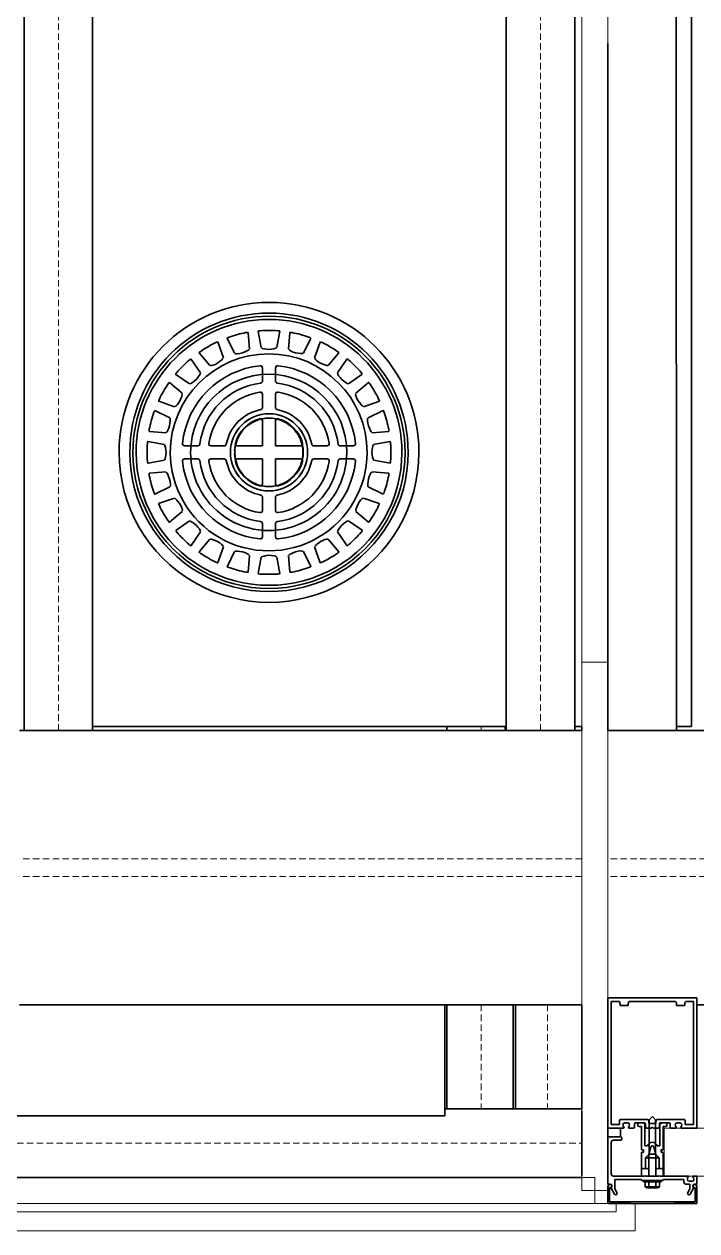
# Model space of a CAD drawing. Header units: millimetres. Extents: x -915437 to -840849, y -5243 to 29956.
# Drawn here: x -852744 to -852253, y 12687 to 13567 of the extents above; entities that cross this region are included whole.
import ezdxf

# ---------------------------------------------------------------- set-up
doc = ezdxf.new("R2010")
doc.units = ezdxf.units.MM
doc.linetypes.add('DPA_Hidden 100', pattern=[7.2, 4.7, -2.5])
for name, color, linetype, lineweight in [('A-DETL-GENF', 2, 'Continuous', 35), ('A-GENM', 1, 'Continuous', 9), ('A-GLAZ-CURT', 2, 'Continuous', 9), ('A-GLAZ-CWMG', 2, 'Continuous', 35), ('A-ROOF', 2, 'Continuous', 35), ('I-WALL-E', 2, 'Continuous', 35), ('P-SANR-FIXT', 2, 'Continuous', 35), ('S-BEAM', 2, 'Continuous', 35)]:
    doc.layers.add(name, color=color, linetype=linetype, lineweight=lineweight)

# ---------------------------------------------------------------- blocks, each defined once
blk = doc.blocks.new('System Panel - DPA-AR_SP_Glass Panel 19mm-17713060-4211-01 ENLARGED ENTRANCE 1 GROUND LEVEL - REFLECTED CEILING PLAN')
at = {"layer": 'A-GLAZ-CURT'}
for p, q in [((-400.125, -9.5), (-400.125, 9.5)), ((-400.125, 9.5), (400.125, 9.5)), ((400.125, 9.5), (400.125, -9.5)), ((400.125, -9.5), (-400.125, -9.5))]:
    blk.add_line(p, q, dxfattribs=at)
blk = doc.blocks.new('DPA_SQ_50x50x3_2 - SQ 50X50X3_2-17713022-4211-01 ENLARGED ENTRANCE 1 GROUND LEVEL - REFLECTED CEILING PLAN')
at = {"layer": 'S-BEAM'}
for p, q in [((-1408.25, 23.5), (-1408.25, -23.5)), ((-1408.25, -23.5), (-1408.25, 23.5)), ((-1408.25, -21.8), (-1408.25, 21.8)), ((-1408.25, 21.8), (-1408.25, -21.8)), ((-1408.25, -25), (-1405.25, -25))]:
    blk.add_line(p, q, dxfattribs=at)
blk = doc.blocks.new('System Panel - DPA-AR_SP_Glass Panel 19mm-18236016-4211-01 ENLARGED ENTRANCE 1 GROUND LEVEL - REFLECTED CEILING PLAN')
at = {"layer": 'A-GLAZ-CURT'}
for p, q in [((-1395.25, 9.5), (1395.25, 9.5)), ((1395.25, 9.5), (1395.25, -9.5)), ((1395.25, -9.5), (-1395.25, -9.5))]:
    blk.add_line(p, q, dxfattribs=at)
blk = doc.blocks.new('DPA_SQ_50x50x3_2 - SQ 50X50X3_2-V68-4211-01 ENLARGED ENTRANCE 1 GROUND LEVEL - REFLECTED CEILING PLAN')
at = {"layer": 'S-BEAM'}
for p, q in [((1091.99, 25), (-1408.25, 25)), ((-1408.25, 23.5), (-1408.25, 25)), ((-1408.25, 23.5), (-1408.25, -23.5)), ((-1408.25, -23.5), (-1408.25, 23.5)), ((-1408.25, -21.8), (-1408.25, 21.8)), ((-1408.25, 21.8), (-1408.25, -21.8)), ((-1408.25, -25), (-1408.25, -23.5)), ((-1408.25, -25), (1091.99, -25))]:
    blk.add_line(p, q, dxfattribs=at)
at = {"layer": 'S-BEAM', "linetype": 'DPA_Hidden 100', "lineweight": 9}
blk.add_line((-1408.25, 0), (1091.99, 0), dxfattribs=at)
blk = doc.blocks.new('L03_Flashing_6 - L03_Flashing_3-17719198-4211-01 ENLARGED ENTRANCE 1 GROUND LEVEL - REFLECTED CEILING PLAN')
at = {"layer": 'A-ROOF'}
for p, q in [((-1825176.97, 19999.18), (-1825176.97, 17504.94)), ((-1825176.97, 17504.94), (-1825176.97, 19999.18)), ((-1824824.97, 19999.18), (-1824824.97, 17504.94)), ((-1824824.97, 17504.94), (-1824824.97, 19999.18)), ((-1824774.97, 17504.94), (-1824774.97, 19999.18)), ((-1824774.97, 17504.94), (-1824774.97, 19999.18)), ((-1824689.71, 17504.94), (-1824689.71, 19999.18)), ((-1824689.71, 17504.94), (-1824689.71, 19999.18)), ((-1824830.97, 17504.94), (-1825127.17, 17504.94)), ((-1825127.17, 17504.94), (-1824824.76, 17504.94)), ((-1824824.76, 17504.94), (-1825127.17, 17504.94)), ((-1825127.17, 17504.94), (-1824824.97, 17504.94)), ((-1824824.76, 17504.94), (-1824830.97, 17504.94)), ((-1824775.17, 17504.94), (-1824769.82, 17504.94)), ((-1824769.82, 17504.94), (-1824775.17, 17504.94)), ((-1824769.82, 17504.94), (-1824775.17, 17504.94)), ((-1824774.97, 17504.94), (-1824769.82, 17504.94)), ((-1824700.71, 17504.94), (-1824689.71, 17504.94)), ((-1824689.71, 17504.94), (-1824700.71, 17504.94))]:
    blk.add_line(p, q, dxfattribs=at)
blk = doc.blocks.new('Curtain Panel - GlazedPanel_Single_Clear-17860734-4211-01 ENLARGED ENTRANCE 1 GROUND LEVEL - REFLECTED CEILING PLAN')
at = {"layer": 'A-GLAZ-CURT'}
for p, q in [((-559, 17.5), (559, 17.5)), ((-559, -17.5), (-559, 17.5)), ((559, -17.5), (-559, -17.5))]:
    blk.add_line(p, q, dxfattribs=at)
blk = doc.blocks.new('Rectangular Mullion - 65 x 150mm-17686078-4211-01 ENLARGED ENTRANCE 1 GROUND LEVEL - REFLECTED CEILING PLAN')
at = {"layer": 'A-DETL-GENF'}
for p, q in [((-32.5, 37.5), (-32.5, 25.27)), ((32.5, 37.5), (-32.5, 37.5)), ((-31.23, 25.78), (-31.23, 36.23)), ((-31.23, 36.23), (-15.88, 36.23)), ((-15.88, 36.23), (0, 35.98)), ((0, 35.98), (15.87, 36.23)), ((15.87, 36.23), (31.23, 36.23)), ((31.23, 36.23), (31.23, 25.78)), ((32.5, 25.27), (32.5, 37.5)), ((-27.64, 30.61), (-30.32, 25.97)), ((-27.42, 26.92), (-25.88, 29.59)), ((-27.42, 20.04), (-27.42, 26.92)), ((25.88, 29.59), (27.42, 26.92)), ((27.42, 26.92), (27.42, 23.49)), ((30.32, 25.97), (27.64, 30.61)), ((-32.5, 22.73), (-32.5, -11.15)), ((-30.72, 23.49), (-31.74, 23.49)), ((-30.47, 25.78), (-31.23, 25.78)), ((-30.98, 23.75), (-30.47, 23.75)), ((-8.25, 20.04), (-27.42, 20.04)), ((-8.25, 20.04), (-7.62, 20.68)), ((-0.38, 20.68), (-7.62, 20.68)), ((6.35, 21.69), (-6.35, 21.69)), ((-6.35, 21.69), (-6.35, 20.68)), ((-5.15, 25.24), (-5.15, 21.69)), ((-5.11, 25.34), (5.11, 25.34)), ((3.85, 26.13), (-3.88, 26.13)), ((-2.58, 25.24), (-2.58, 21.69)), ((-0.38, 20.68), (0, 20.29)), ((0, 20.29), (0.38, 20.68)), ((7.62, 20.68), (0.38, 20.68)), ((2.58, 25.24), (2.58, 21.69)), ((5.15, 25.24), (5.15, 21.69)), ((6.35, 20.68), (6.35, 21.69)), ((7.62, 20.68), (8.25, 20.04)), ((23, 20.04), (8.25, 20.04)), ((23, 21.97), (23, 20.04)), ((27.42, 23.49), (24.52, 23.49)), ((26.81, 21.31), (29.05, 21.31)), ((31.23, 25.78), (30.47, 25.78)), ((30.47, 23.75), (30.98, 23.75)), ((31.74, 23.49), (30.72, 23.49)), ((32.5, 18.01), (32.5, 22.73)), ((-29.96, -7.09), (-29.96, 15.98)), ((-28.44, 17.5), (-5.71, 17.5)), ((-7.95, 17.5), (-7.95, 12.1)), ((-6.93, 12.1), (-7.95, 12.1)), ((-7.95, 12.1), (-7.95, 0.46)), ((-6.93, 12.1), (-6.55, 12.48)), ((-6.55, 12.48), (-6.17, 12.1)), ((-6.17, 12.1), (-4.32, 12.1)), ((-5.33, 17.12), (-5.71, 17.5)), ((-4.95, 17.5), (-5.33, 17.12)), ((4.95, 17.5), (-4.95, 17.5)), ((-4.89, 4.27), (-4.89, 12.1)), ((-4.32, 12.1), (-3.94, 12.48)), ((-3.94, 12.48), (-3.56, 12.1)), ((-3.56, 12.1), (-2.54, 12.1)), ((-2.54, 12.1), (-2.54, 17.5)), ((-2.54, 12.1), (-2.54, 1.57)), ((2.54, 12.1), (2.54, 17.5)), ((2.54, 12.1), (3.56, 12.1)), ((2.54, 1.78), (2.54, 12.1)), ((3.56, 12.1), (3.94, 12.48)), ((3.94, 12.48), (4.32, 12.1)), ((4.32, 12.1), (6.17, 12.1)), ((4.89, 4.27), (4.89, 12.1)), ((5.33, 17.12), (4.95, 17.5)), ((5.72, 17.5), (5.33, 17.12)), ((5.72, 17.5), (25.95, 17.5)), ((6.17, 12.1), (6.55, 12.48)), ((6.55, 12.48), (6.93, 12.1)), ((7.95, 12.1), (6.93, 12.1)), ((7.95, 12.1), (7.95, 17.5)), ((7.95, 12.1), (7.95, 0.46)), ((29.91, 17.5), (31.99, 17.5)), ((-6.68, 0.2), (-7.7, 0.2)), ((-4.89, 4.27), (4.89, 4.27)), ((-2.41, 1.42), (-4.89, 4.27)), ((-2.54, 1.78), (-1.06, -3.76)), ((-2.41, -23.51), (-2.41, 1.42)), ((2.41, 1.42), (-2.41, 1.42)), ((1.06, -3.76), (2.54, 1.78)), ((4.89, 4.27), (2.41, 1.42)), ((2.41, 1.42), (2.41, -23.51)), ((7.7, 0.2), (6.68, 0.2)), ((-23.1, -8.61), (-28.44, -8.61)), ((-7.95, -18.67), (-7.95, -1.98)), ((-7.7, -1.73), (-6.68, -1.73)), ((-6.43, -1.47), (-6.43, -0.05)), ((-3.46, -4.57), (-5.41, -4.57)), ((-5.41, -4.57), (-5.41, -19.79)), ((5.41, -4.57), (3.46, -4.57)), ((5.41, -19.79), (5.41, -4.57)), ((6.43, -0.05), (6.43, -1.47)), ((6.68, -1.73), (7.7, -1.73)), ((7.95, -1.98), (7.95, -18.67)), ((-32.5, -11.15), (-23.1, -11.15)), ((-32.5, -17.5), (-21.03, -17.5)), ((-32.5, -112.5), (-32.5, -17.5)), ((-32.49, -11.16), (-32.49, -17.5)), ((-23.35, -17.5), (-23.35, -11.15)), ((-22.34, -10.39), (-22.34, -9.37)), ((-17.07, -17.5), (-13.84, -17.5)), ((-4.34, -17.5), (-0.76, -17.5)), ((-0.76, -17.5), (0, -18.26)), ((0, -18.26), (0.76, -17.5)), ((0.76, -17.5), (4.34, -17.5)), ((13.84, -17.5), (17.07, -17.5)), ((21.03, -17.5), (32.5, -17.5)), ((32.5, -17.5), (32.5, -112.5)), ((-23.98, -20.04), (-29.96, -20.04)), ((-29.96, -20.04), (-29.96, -109.96)), ((-23.98, -23.09), (-23.98, -20.04)), ((-4.09, -23.85), (-23.22, -23.85)), ((-20.17, -21.31), (-17.93, -21.31)), ((-13.08, -18.26), (-13.08, -20.55)), ((-12.32, -21.31), (-5.87, -21.31)), ((-10.49, -21.31), (-10.49, -19.43)), ((-9.73, -18.67), (-7.95, -18.67)), ((-5.11, -20.55), (-5.11, -18.26)), ((-2.57, -20.8), (-2.57, -22.33)), ((2.57, -20.8), (-2.57, -20.8)), ((0, -25.93), (-2.41, -23.51)), ((2.41, -23.51), (0, -25.93)), ((2.57, -22.33), (2.57, -20.8)), ((23.22, -23.85), (4.09, -23.85)), ((5.11, -18.26), (5.11, -20.55)), ((5.87, -21.31), (12.32, -21.31)), ((7.95, -18.67), (9.73, -18.67)), ((10.49, -19.43), (10.49, -21.31)), ((13.08, -20.55), (13.08, -18.26)), ((17.93, -21.31), (20.17, -21.31)), ((23.98, -20.04), (23.98, -23.09)), ((29.96, -20.04), (23.98, -20.04)), ((29.96, -109.96), (29.96, -20.04)), ((32.5, -112.5), (-32.5, -112.5)), ((-29.96, -109.96), (-25.15, -109.96)), ((-23.62, -108.44), (-23.62, -106.91)), ((-23.62, -106.91), (-17.65, -106.91)), ((-17.65, -106.91), (-17.65, -108.44)), ((-16.13, -109.96), (16.13, -109.96)), ((17.65, -106.91), (23.62, -106.91)), ((17.65, -108.44), (17.65, -106.91)), ((23.62, -106.91), (23.62, -108.44)), ((25.15, -109.96), (29.96, -109.96))]:
    blk.add_line(p, q, dxfattribs=at)
for centre, radius, start, end in [((-26.76, 30.1), 1.02, 330, 150), ((26.76, 30.1), 1.02, 30, 210), ((-30.98, 25.27), 1.52, 180, 270), ((-31.74, 22.73), 0.762, 90, 180), ((-30.72, 24.76), 1.27, 270, 71.33708), ((-30.47, 24.76), 1.02, 270, 90), ((-3.87, 24.75), 1.38, 20.92682, 159.05842), ((0, 21.94), 4.19, 54.28733, 125.71267), ((3.87, 24.75), 1.38, 20.92682, 159.05842), ((24.52, 21.97), 1.52, 90, 180), ((26.81, 20.04), 1.27, 90, 180), ((27.83, 19.77), 2.29, 180, 225.18969), ((25.95, 17.88), 0.381, 270, 45.18969), ((29.05, 20.04), 1.27, 360, 90), ((30.72, 24.76), 1.27, 108.66292, 270), ((30.47, 24.76), 1.02, 90, 270), ((29.91, 17.88), 0.381, 134.81031, 270), ((28.03, 19.77), 2.29, 314.81031, 360), ((30.98, 25.27), 1.52, 270, 0), ((31.74, 22.73), 0.762, 0, 90), ((31.99, 18.01), 0.508, 270, 0), ((-28.44, 15.98), 1.52, 90, 180), ((-7.7, 0.46), 0.254, 180, 270), ((-6.68, -0.05), 0.254, 0, 90), ((6.68, -0.05), 0.254, 90, 180), ((7.7, 0.46), 0.254, 270, 0), ((-28.44, -7.09), 1.52, 180, 270), ((-23.1, -9.37), 0.762, 0, 90), ((-7.7, -1.98), 0.254, 90, 180), ((-6.68, -1.47), 0.254, 270, 0), ((0, -3.48), 3.63, 197.50636, 342.49364), ((0, -3.48), 1.09, 195, 345), ((6.68, -1.47), 0.254, 180, 270), ((7.7, -1.98), 0.254, 360, 90), ((-23.1, -10.39), 0.762, 270, 0), ((-21.03, -17.88), 0.381, 314.81031, 90), ((-17.07, -17.88), 0.381, 90, 225.18969), ((-13.84, -18.26), 0.762, 0, 90), ((-4.34, -18.26), 0.762, 90, 180), ((4.34, -18.26), 0.762, 360, 90), ((13.84, -18.26), 0.762, 90, 180), ((17.07, -17.88), 0.381, 314.81031, 90), ((21.03, -17.88), 0.381, 90, 225.18969), ((-23.22, -23.09), 0.762, 180, 270), ((-19.15, -19.77), 2.29, 134.81031, 180), ((-20.17, -20.04), 1.27, 180, 270), ((-17.93, -20.04), 1.27, 270, 360), ((-18.95, -19.77), 2.29, 360, 45.18969), ((-12.32, -20.55), 0.762, 180, 270), ((-9.73, -19.43), 0.762, 90, 180), ((-6.93, -19.79), 1.52, 270, 0), ((-5.87, -20.55), 0.762, 270, 0), ((-4.09, -22.33), 1.52, 270, 0), ((4.09, -22.33), 1.52, 180, 270), ((5.87, -20.55), 0.762, 180, 270), ((6.93, -19.79), 1.52, 180, 270), ((9.73, -19.43), 0.762, 0, 90), ((12.32, -20.55), 0.762, 270, 0), ((18.95, -19.77), 2.29, 134.81031, 180), ((17.93, -20.04), 1.27, 180, 270), ((20.17, -20.04), 1.27, 270, 0), ((19.15, -19.77), 2.29, 0, 45.18969), ((23.22, -23.09), 0.762, 270, 0), ((-25.15, -108.44), 1.52, 270, 0), ((-16.13, -108.44), 1.52, 180, 270), ((16.13, -108.44), 1.52, 270, 0), ((25.15, -108.44), 1.52, 180, 270)]:
    blk.add_arc(centre, radius, start, end, dxfattribs=at)
blk = doc.blocks.new('Rectangular Mullion - DPA-AR_Rectangular_Mullion_Bottom_Left _Flip-17713076-4211-01 ENLARGED ENTRANCE 1 GROUND LEVEL - REFLECTED CEILING PLAN')
at = {"layer": 'A-GLAZ-CWMG', "lineweight": 9}
for p, q in [((-65, 37.5), (0, 37.5)), ((-65, 17.5), (-65, 37.5)), ((0, 37.5), (0, -112.5)), ((-41, 17.5), (-65, 17.5)), ((-41, -17.5), (-41, 17.5)), ((-65, -112.5), (-65, -17.5)), ((-65, -17.5), (-41, -17.5)), ((0, -112.5), (-65, -112.5))]:
    blk.add_line(p, q, dxfattribs=at)
blk = doc.blocks.new('L03_Flashing_8 - L03_Flashing_3-17719351-4211-01 ENLARGED ENTRANCE 1 GROUND LEVEL - REFLECTED CEILING PLAN')
at = {"layer": 'A-ROOF'}
blk.add_line((1191963.73, 573083.34), (1191963.73, 573080.34), dxfattribs=at)
blk.add_line((1191963.73, 573083.34), (1191963.73, 573080.34), dxfattribs=at)
blk = doc.blocks.new('DPA_SQ_50x50x3_2 - SQ 50X50X3_2-17713031-4211-01 ENLARGED ENTRANCE 1 GROUND LEVEL - REFLECTED CEILING PLAN')
at = {"layer": 'S-BEAM'}
blk.add_line((1408.25, 25), (1405.25, 25), dxfattribs=at)
at = {"layer": 'S-BEAM', "linetype": 'DPA_Hidden 100', "lineweight": 9}
blk.add_line((1405.25, 0), (1408.25, 0), dxfattribs=at)
blk = doc.blocks.new('Structural Framing 33 - Structural Framing 1-17719402-4211-01 ENLARGED ENTRANCE 1 GROUND LEVEL - REFLECTED CEILING PLAN')
at = {"layer": 'S-BEAM'}
for p, q in [((1191962.22, 572719.1), (1191962.22, 572800.1)), ((1191962.23, 572800.1), (1191962.23, 572723.65)), ((1191962.22, 572719.1), (1191311.48, 572719.1))]:
    blk.add_line(p, q, dxfattribs=at)
blk = doc.blocks.new('H-Wide Flange Beams - H200x200x49_9-17713034-4211-01 ENLARGED ENTRANCE 1 GROUND LEVEL - REFLECTED CEILING PLAN')
at = {"layer": 'S-BEAM'}
for p, q in [((-461.48, 100), (-871.98, 100)), ((-871.98, 100), (-461.48, 100)), ((-871.98, 100), (-461.48, 100)), ((-871.98, 100), (-461.48, 100)), ((1578.02, 100), (-442.48, 100)), ((-442.48, 100), (1673.86, 100)), ((-392.37, 100), (1578.02, 100)), ((-392.37, 100), (1578.02, 100)), ((-871.98, -100), (-461.48, -100)), ((-871.98, -100), (-461.48, -100)), ((-871.98, -100), (-461.48, -100)), ((-871.98, -100), (-461.48, -100)), ((-377.48, -100), (692.52, -100)), ((-377.48, -100), (692.52, -100))]:
    blk.add_line(p, q, dxfattribs=at)
at = {"layer": 'S-BEAM', "linetype": 'DPA_Hidden 100', "lineweight": 9}
for p, q in [((-461.48, 6.5), (-871.98, 6.5)), ((1673.86, 6.5), (-442.48, 6.5)), ((-461.48, -6.5), (-871.98, -6.5)), ((1673.86, -6.5), (-442.48, -6.5))]:
    blk.add_line(p, q, dxfattribs=at)
blk = doc.blocks.new('DPA_Roof-Drain - Down Spout small-V69-4211-01 ENLARGED ENTRANCE 1 GROUND LEVEL - REFLECTED CEILING PLAN')
at = {"layer": 'P-SANR-FIXT'}
for p, q in [((-33.32, -134.02), (-37.4, -122.45)), ((-30.44, -119.74), (-25.22, -130.67)), ((-14.33, -127.75), (-15.28, -115.52)), ((-7.85, -114.7), (-5.64, -126.6)), ((5.64, -126.6), (7.88, -114.54)), ((15.27, -115.68), (14.33, -127.75)), ((25.22, -130.67), (30.51, -119.6)), ((37.35, -122.6), (33.32, -134.02)), ((-50.95, -130.45), (-43.08, -139.66)), ((43.08, -139.66), (51.05, -130.33)), ((-50.03, -144.99), (-56.98, -134.88)), ((56.89, -135.01), (50.03, -144.99)), ((-67.99, -146.11), (-58.01, -152.97)), ((-4.76, -151), (-4.76, -141.41)), ((4.76, -151), (4.76, -141.41)), ((58.01, -152.97), (68.12, -146.02)), ((-63.34, -159.92), (-72.67, -151.95)), ((72.55, -152.05), (63.34, -159.92)), ((-80.4, -165.65), (-68.98, -169.68)), ((-4.76, -170.27), (-4.76, -160.61)), ((4.76, -170.27), (4.76, -160.61)), ((68.98, -169.68), (80.55, -165.6)), ((-72.33, -177.78), (-83.4, -172.49)), ((83.26, -172.56), (72.33, -177.78)), ((-4.76, -198.24), (-4.76, -180.05)), ((4.76, -198.24), (4.76, -180.05)), ((-87.32, -187.73), (-75.25, -188.67)), ((75.25, -188.67), (87.48, -187.72)), ((-76.4, -197.36), (-88.46, -195.12)), ((-61.59, -198.24), (-52, -198.24)), ((-42.39, -198.24), (-32.73, -198.24)), ((-22.95, -198.24), (-4.76, -198.24)), ((22.95, -198.24), (4.76, -198.24)), ((42.39, -198.24), (32.73, -198.24)), ((61.59, -198.24), (52, -198.24)), ((88.3, -195.15), (76.4, -197.36)), ((-88.3, -210.85), (-76.4, -208.64)), ((-61.59, -207.76), (-52, -207.76)), ((-42.39, -207.76), (-32.73, -207.76)), ((-22.95, -207.76), (-4.76, -207.76)), ((-4.76, -207.76), (-4.76, -225.95)), ((22.95, -207.76), (4.76, -207.76)), ((4.76, -207.76), (4.76, -225.95)), ((42.39, -207.76), (32.73, -207.76)), ((61.59, -207.76), (52, -207.76)), ((76.4, -208.64), (88.46, -210.88)), ((-75.25, -217.33), (-87.48, -218.28)), ((87.32, -218.27), (75.25, -217.33)), ((-83.26, -233.44), (-72.33, -228.22)), ((72.33, -228.22), (83.4, -233.51)), ((-68.98, -236.32), (-80.55, -240.4)), ((-4.76, -235.73), (-4.76, -245.39)), ((4.76, -235.73), (4.76, -245.39)), ((80.4, -240.35), (68.98, -236.32)), ((-72.55, -253.95), (-63.34, -246.08)), ((63.34, -246.08), (72.67, -254.05)), ((-58.01, -253.03), (-68.12, -259.98)), ((-4.76, -255), (-4.76, -264.59)), ((4.76, -255), (4.76, -264.59)), ((67.99, -259.89), (58.01, -253.03)), ((-56.89, -270.99), (-50.03, -261.01)), ((50.03, -261.01), (56.98, -271.12)), ((-43.08, -266.34), (-51.05, -275.67)), ((-37.35, -283.4), (-33.32, -271.98)), ((33.32, -271.98), (37.4, -283.55)), ((50.95, -275.55), (43.08, -266.34)), ((-25.22, -275.33), (-30.51, -286.4)), ((-15.27, -290.32), (-14.33, -278.25)), ((-5.64, -279.4), (-7.88, -291.46)), ((7.85, -291.3), (5.64, -279.4)), ((14.33, -278.25), (15.28, -290.48)), ((30.44, -286.26), (25.22, -275.33))]:
    blk.add_line(p, q, dxfattribs=at)
for centre, radius, start, end in [((0, -203), 109.43, 90, 270), ((0, -203), 109.43, 270, 90), ((0, -203), 101.6, 90, 270), ((0, -203), 99.32, 90, 270), ((0, -203), 101.6, 270, 90), ((0, -203), 99.32, 270, 90), ((0, -203), 97, 90, 270), ((0, -203), 88.99, 90, 94.09363), ((0, -203), 97, 270, 90), ((0, -203), 88.99, 85.90001, 90), ((0, -203), 88.99, 115.90001, 120), ((0, -203), 88.99, 105, 109.09363), ((0, -203), 88.99, 100.90001, 105), ((0, -203), 88.99, 75, 79.09363), ((0, -203), 88.99, 70.90001, 75), ((0, -203), 88.99, 60, 64.09363), ((0, -203.2), 71.85, 90, 270), ((0, -203), 88.99, 120, 124.09363), ((0, -203.2), 71.85, 270, 90), ((0, -203), 88.99, 55.90001, 60), ((0, -203), 88.99, 135, 139.09363), ((0, -203), 63.5, 95.88684, 174.11316), ((0, -203), 88.99, 130.90001, 135), ((-6.35, -141.41), 1.59, 360, 95.88684), ((6.35, -141.41), 1.59, 84.11316, 180), ((0, -203), 63.5, 5.88684, 84.11316), ((0, -203), 88.99, 45, 49.09363), ((0, -203), 88.99, 40.90001, 45), ((0, -203.2), 57.01, 90, 270), ((0, -203.2), 57.01, 270, 90), ((0, -203), 88.99, 145.90001, 150), ((0, -203), 50.8, 96.96206, 173.09218), ((-6.35, -151), 1.59, 276.96206, 0), ((6.35, -151), 1.59, 180, 263.03794), ((0, -203), 50.8, 7.04653, 83.03794), ((0, -203), 88.99, 30, 34.09363), ((0, -203), 88.99, 150, 154.09363), ((0, -203), 44.45, 98.51962, 171.48038), ((-6.35, -160.61), 1.59, 360, 98.51962), ((6.35, -160.61), 1.59, 81.48038, 180), ((0, -203), 44.45, 8.51962, 81.48038), ((0, -203), 88.99, 25.90001, 30), ((0, -203), 88.99, 160.90001, 165), ((0, -203), 31.75, 100.98058, 169.01942), ((0, -203), 28.18, 360, 180), ((0, -203), 28.17, 0, 180), ((-6.35, -170.27), 1.59, 280.98058, 0), ((6.35, -170.27), 1.59, 180, 259.01942), ((0, -203), 31.75, 10.98058, 79.01942), ((0, -203), 88.99, 15, 19.09363), ((0, -203), 88.99, 165, 169.09363), ((0, -203), 25, 0, 180), ((0, -203), 25, 120, 180), ((0, -203), 25.4, 105.46601, 164.53399), ((0, -203.2), 25, 126.38263, 161.39841), ((0, -203.2), 25, 126.38263, 161.39841), ((0, -203.2), 25, 90, 125.67445), ((0, -203.2), 25, 90, 125.67445), ((0, -203), 25, 0, 118.89997), ((-6.35, -180.05), 1.59, 360, 105.46601), ((0, -203.2), 25, 54.32555, 90), ((0, -203.2), 25, 54.32555, 90), ((6.35, -180.05), 1.59, 74.53399, 180), ((0, -203), 25.4, 15.46601, 74.53399), ((0, -203.2), 25, 18.60159, 53.61737), ((0, -203.2), 25, 18.60159, 53.61737), ((0, -203), 88.99, 10.90001, 15), ((0, -203), 88.99, 175.90001, 180), ((-61.59, -196.65), 1.59, 174.11316, 270), ((-42.39, -196.65), 1.59, 171.48038, 270), ((-32.73, -196.65), 1.59, 270, 349.01942), ((0, -203.2), 25, 162.36699, 196.70103), ((0, -203.2), 25, 162.36699, 196.70103), ((-22.95, -196.65), 1.59, 164.53399, 270), ((22.95, -196.65), 1.59, 270, 15.46601), ((0, -203.2), 25, 343.29897, 17.63301), ((0, -203.2), 25, 343.29897, 17.63301), ((32.73, -196.65), 1.59, 190.98058, 270), ((42.39, -196.65), 1.59, 270, 8.51962), ((61.59, -196.65), 1.59, 270, 5.88684), ((0, -203), 88.99, 360, 4.09363), ((0, -203), 88.99, 180, 184.09363), ((-61.59, -209.35), 1.59, 90, 185.88684), ((0, -203), 63.5, 185.88684, 264.11316), ((0, -203), 50.8, 186.90782, 263.03794), ((-42.39, -209.35), 1.59, 90, 188.51962), ((0, -203), 44.45, 188.51962, 261.48038), ((-32.73, -209.35), 1.59, 10.98058, 90), ((0, -203), 31.75, 190.98058, 259.01942), ((0, -203), 28.18, 180, 360), ((0, -203), 28.17, 180, 360), ((0, -203), 25, 180, 240), ((0, -203), 25, 180, 360), ((-22.95, -209.35), 1.59, 90, 195.46601), ((0, -203), 25.4, 195.46601, 254.53399), ((0, -203), 25, 241.10003, 0), ((0, -203), 31.75, 280.98058, 349.01942), ((0, -203), 50.8, 276.96206, 352.95347), ((0, -203), 63.5, 275.88684, 354.11316), ((0, -203), 44.45, 278.51962, 351.48038), ((0, -203), 25.4, 285.46601, 344.53399), ((22.95, -209.35), 1.59, 344.53399, 90), ((32.73, -209.35), 1.59, 90, 169.01942), ((42.39, -209.35), 1.59, 351.48038, 90), ((61.59, -209.35), 1.59, 354.11316, 90), ((0, -203), 88.99, 355.90001, 360), ((0, -203), 88.99, 190.90001, 195), ((0, -203.2), 25, 200.12939, 231.01401), ((0, -203.2), 25, 200.12939, 231.01401), ((0, -203.2), 25, 308.98599, 339.87061), ((0, -203.2), 25, 308.98599, 339.87061), ((0, -203), 88.99, 345, 349.09363), ((0, -203), 88.99, 195, 199.09363), ((0, -203.2), 25, 236.54059, 267.46478), ((0, -203.2), 25, 236.54059, 267.46478), ((-6.35, -225.95), 1.59, 254.53399, 0), ((0, -203.2), 25, 272.53522, 303.45941), ((0, -203.2), 25, 272.53522, 303.45941), ((6.35, -225.95), 1.59, 180, 285.46601), ((0, -203), 88.99, 340.90001, 345), ((-6.35, -235.73), 1.59, 0, 79.01942), ((6.35, -235.73), 1.59, 100.98058, 180), ((0, -203), 88.99, 205.90001, 210), ((-6.35, -245.39), 1.59, 261.48038, 0), ((6.35, -245.39), 1.59, 180, 278.51962), ((0, -203), 88.99, 330, 334.09363), ((0, -203), 88.99, 210, 214.09363), ((-6.35, -255), 1.59, 0, 83.03794), ((6.35, -255), 1.59, 96.96206, 180), ((0, -203), 88.99, 325.90001, 330), ((0, -203), 88.99, 220.90001, 225), ((0, -203), 88.99, 315, 319.09363), ((0, -203), 88.99, 225, 229.09363), ((-6.35, -264.59), 1.59, 264.11316, 0), ((6.35, -264.59), 1.59, 180, 275.88684), ((0, -203), 88.99, 310.90001, 315), ((0, -203), 88.99, 235.90001, 240), ((0, -203), 88.99, 240, 244.09363), ((0, -203), 88.99, 295.90001, 300), ((0, -203), 88.99, 300, 304.09363), ((0, -203), 88.99, 250.90001, 255), ((0, -203), 88.99, 255, 259.09363), ((0, -203), 88.99, 280.90001, 285), ((0, -203), 88.99, 285, 289.09363), ((0, -203), 88.99, 265.90001, 270), ((0, -203), 88.99, 270, 274.09363)]:
    blk.add_arc(centre, radius, start, end, dxfattribs=at)
for centre, major_axis, ratio, start_param, end_param in [((-6.3, -114.49), (1.65, 0.13), 0.156293, 1.59023, 3.469895), ((6.3, -114.51), (-1.64, 0.12), 0.165585, 3.431086, 4.688682), ((-38.79, -123.21), (1.48, 0.72), 0.165585, 0.289493, 1.547089), ((-28.99, -119.14), (1.56, 0.55), 0.156293, 1.59023, 3.469895), ((-16.81, -115.89), (1.61, 0.31), 0.165585, 0.289493, 1.547089), ((16.82, -115.88), (-1.62, 0.3), 0.156293, 4.731823, 6.611488), ((28.99, -119.15), (-1.55, 0.54), 0.165585, 3.431086, 4.688682), ((38.8, -123.2), (-1.49, 0.71), 0.156293, 4.731823, 6.611488), ((-49.71, -129.5), (1.36, 0.94), 0.156293, 1.59023, 3.469895), ((-19.68, -129.08), (5.56, 1.46), 0.239262, 3.354304, 4.689756), ((-19.71, -129.76), (5.37, 2.03), 0.125183, 4.712734, 6.052241), ((0.12, -126.5), (-5.74, 0.02), 0.239262, 0.212711, 1.548163), ((-0.09, -127.16), (5.72, 0.57), 0.125183, 4.712734, 6.052241), ((19.92, -129.14), (-5.54, 1.51), 0.239262, 0.212711, 1.548163), ((19.55, -129.72), (-5.67, 0.93), 0.125183, 1.571141, 2.910649), ((49.71, -129.51), (-1.36, 0.92), 0.165585, 3.431086, 4.688682), ((-58.12, -135.97), (1.24, 1.07), 0.165585, 0.289493, 1.547089), ((-38.14, -136.69), (4.99, 2.85), 0.239262, 3.354304, 4.689756), ((-37.99, -137.36), (4.67, 3.35), 0.125183, 4.712734, 6.052241), ((38.36, -136.81), (-4.96, 2.89), 0.239262, 0.212711, 1.548163), ((37.85, -137.28), (-5.24, 2.36), 0.125183, 1.571141, 2.910649), ((58.13, -135.96), (-1.26, 1.07), 0.156293, 4.731823, 6.611488), ((-67.04, -144.87), (1.07, 1.26), 0.156293, 1.59023, 3.469895), ((-53.69, -149.43), (3.64, 4.45), 0.125183, 4.712734, 6.052241), ((54.18, -148.99), (-4.04, 4.08), 0.239262, 0.212711, 1.548163), ((67.03, -144.88), (-1.07, 1.24), 0.165585, 3.431086, 4.688682), ((-73.49, -153.29), (0.92, 1.36), 0.165585, 0.289493, 1.547089), ((-54.01, -148.82), (4.08, 4.04), 0.239262, 3.354304, 4.689756), ((53.57, -149.31), (-4.45, 3.64), 0.125183, 1.571141, 2.910649), ((73.5, -153.29), (-0.94, 1.36), 0.156293, 4.731823, 6.611488), ((-79.8, -164.2), (0.71, 1.49), 0.156293, 1.59023, 3.469895), ((-66.19, -164.64), (2.89, 4.96), 0.239262, 3.354304, 4.689756), ((-65.72, -165.15), (2.36, 5.24), 0.125183, 4.712734, 6.052241), ((66.31, -164.86), (-2.85, 4.99), 0.239262, 0.212711, 1.548163), ((65.64, -165.01), (-3.35, 4.67), 0.125183, 1.571141, 2.910649), ((79.79, -164.21), (-0.72, 1.48), 0.165585, 3.431086, 4.688682), ((-83.85, -174.01), (0.54, 1.55), 0.165585, 0.289493, 1.547089), ((83.86, -174.01), (-0.55, 1.56), 0.156293, 4.731823, 6.611488), ((-73.86, -183.08), (1.51, 5.54), 0.239262, 3.354304, 4.689756), ((-73.28, -183.45), (0.93, 5.67), 0.125183, 4.712734, 6.052241), ((73.92, -183.32), (-1.46, 5.56), 0.239262, 0.212711, 1.548163), ((73.24, -183.29), (-2.03, 5.37), 0.125183, 1.571141, 2.910649), ((-87.12, -186.18), (0.3, 1.62), 0.156293, 1.59023, 3.469895), ((87.11, -186.19), (-0.31, 1.61), 0.165585, 3.431086, 4.688682), ((-88.49, -196.7), (0.12, 1.64), 0.165585, 0.289493, 1.547089), ((-75.84, -203.09), (-0.57, 5.72), 0.125183, 4.712734, 6.052241), ((-51.98, -196.64), (0.19, 1.59), 0.98149, 3.2478, 4.669778), ((51.98, -196.64), (-0.19, 1.59), 0.98149, 1.536443, 3.035386), ((76.5, -203.12), (0.02, 5.74), 0.239262, 0.212711, 1.548163), ((88.51, -196.7), (-0.13, 1.65), 0.156293, 4.731823, 6.611488), ((-88.51, -209.3), (-0.13, 1.65), 0.156293, 1.59023, 3.469895), ((-76.5, -202.88), (0.02, 5.74), 0.239262, 3.354304, 4.689756), ((-51.98, -209.36), (-0.19, 1.59), 0.98149, 4.755, 6.176978), ((51.98, -209.36), (0.19, 1.59), 0.98149, 0.106207, 1.60515), ((75.84, -202.91), (-0.57, 5.72), 0.125183, 1.571141, 2.910649), ((88.49, -209.3), (0.12, 1.64), 0.165585, 3.431086, 4.688682), ((-87.11, -219.81), (-0.31, 1.61), 0.165585, 0.289493, 1.547089), ((-73.24, -222.71), (-2.03, 5.37), 0.125183, 4.712734, 6.052241), ((73.86, -222.92), (1.51, 5.54), 0.239262, 0.212711, 1.548163), ((87.12, -219.82), (0.3, 1.62), 0.156293, 4.731823, 6.611488), ((-73.92, -222.68), (-1.46, 5.56), 0.239262, 3.354304, 4.689756), ((73.28, -222.55), (0.93, 5.67), 0.125183, 1.571141, 2.910649), ((-83.86, -231.99), (-0.55, 1.56), 0.156293, 1.59023, 3.469895), ((-65.64, -240.99), (-3.35, 4.67), 0.125183, 4.712734, 6.052241), ((66.19, -241.36), (2.89, 4.96), 0.239262, 0.212711, 1.548163), ((83.85, -231.99), (0.54, 1.55), 0.165585, 3.431086, 4.688682), ((-79.79, -241.79), (-0.72, 1.48), 0.165585, 0.289493, 1.547089), ((-66.31, -241.14), (-2.85, 4.99), 0.239262, 3.354304, 4.689756), ((65.72, -240.85), (2.36, 5.24), 0.125183, 1.571141, 2.910649), ((79.8, -241.8), (0.71, 1.49), 0.156293, 4.731823, 6.611488), ((-73.5, -252.71), (-0.94, 1.36), 0.156293, 1.59023, 3.469895), ((-53.57, -256.69), (-4.45, 3.64), 0.125183, 4.712734, 6.052241), ((54.01, -257.18), (4.08, 4.04), 0.239262, 0.212711, 1.548163), ((73.49, -252.71), (0.92, 1.36), 0.165585, 3.431086, 4.688682), ((-67.03, -261.12), (-1.07, 1.24), 0.165585, 0.289493, 1.547089), ((-54.18, -257.01), (-4.04, 4.08), 0.239262, 3.354304, 4.689756), ((53.69, -256.57), (3.64, 4.45), 0.125183, 1.571141, 2.910649), ((67.04, -261.13), (1.07, 1.26), 0.156293, 4.731823, 6.611488), ((-58.13, -270.04), (-1.26, 1.07), 0.156293, 1.59023, 3.469895), ((-37.85, -268.72), (-5.24, 2.36), 0.125183, 4.712734, 6.052241), ((-38.36, -269.19), (-4.96, 2.89), 0.239262, 3.354304, 4.689756), ((37.99, -268.64), (4.67, 3.35), 0.125183, 1.571141, 2.910649), ((38.14, -269.31), (4.99, 2.85), 0.239262, 0.212711, 1.548163), ((58.12, -270.03), (1.24, 1.07), 0.165585, 3.431086, 4.688682), ((-49.71, -276.49), (-1.36, 0.92), 0.165585, 0.289493, 1.547089), ((-19.55, -276.28), (-5.67, 0.93), 0.125183, 4.712734, 6.052241), ((-19.92, -276.86), (-5.54, 1.51), 0.239262, 3.354304, 4.689756), ((0.09, -278.84), (5.72, 0.57), 0.125183, 1.571141, 2.910649), ((-0.12, -279.5), (-5.74, 0.02), 0.239262, 3.354304, 4.689756), ((19.71, -276.24), (5.37, 2.03), 0.125183, 1.571141, 2.910649), ((19.68, -276.92), (5.56, 1.46), 0.239262, 0.212711, 1.548163), ((49.71, -276.5), (1.36, 0.94), 0.156293, 4.731823, 6.611488), ((-38.8, -282.8), (-1.49, 0.71), 0.156293, 1.59023, 3.469895), ((-28.99, -286.85), (-1.55, 0.54), 0.165585, 0.289493, 1.547089), ((-16.82, -290.12), (-1.62, 0.3), 0.156293, 1.59023, 3.469895), ((16.81, -290.11), (1.61, 0.31), 0.165585, 3.431086, 4.688682), ((28.99, -286.86), (1.56, 0.55), 0.156293, 4.731823, 6.611488), ((38.79, -282.79), (1.48, 0.72), 0.165585, 3.431086, 4.688682), ((-6.3, -291.49), (-1.64, 0.12), 0.165585, 0.289493, 1.547089), ((6.3, -291.51), (1.65, 0.13), 0.156293, 4.731823, 6.611488)]:
    blk.add_ellipse(centre, major_axis=major_axis, ratio=ratio, start_param=start_param, end_param=end_param, dxfattribs=at)
blk = doc.blocks.new('Structural Framing 37 - Structural Framing 1-17719488-4211-01 ENLARGED ENTRANCE 1 GROUND LEVEL - REFLECTED CEILING PLAN')
at = {"layer": 'S-BEAM'}
for p, q in [((1191232.66, 573080.34), (1191232.11, 575580.57)), ((1191232.66, 573080.34), (1191232.11, 575580.57)), ((1191182.66, 573080.34), (1191182.55, 573581.66)), ((1191182.55, 573578.93), (1191182.66, 573080.34))]:
    blk.add_line(p, q, dxfattribs=at)
blk = doc.blocks.new('DPA_SQ_50x50x3_2 - SQ 50X50X3_2-V70-4211-01 ENLARGED ENTRANCE 1 GROUND LEVEL - REFLECTED CEILING PLAN')
at = {"layer": 'S-BEAM'}
for p, q in [((-1405.25, 25), (-1408.25, 25)), ((-1408.25, 23.5), (-1408.25, -23.5)), ((-1408.25, -23.5), (-1408.25, 23.5)), ((-1408.25, -21.8), (-1408.25, 21.8)), ((-1408.25, 21.8), (-1408.25, -21.8))]:
    blk.add_line(p, q, dxfattribs=at)
blk = doc.blocks.new('DPA_SQ_50x50x3_2 - SQ 50X50X3_2-V71-4211-01 ENLARGED ENTRANCE 1 GROUND LEVEL - REFLECTED CEILING PLAN')
at = {"layer": 'S-BEAM'}
for p, q in [((1088.99, 25), (-1408.25, 25)), ((-1408.25, 23.5), (-1408.25, -23.5)), ((-1408.25, -23.5), (-1408.25, 23.5)), ((-1408.25, -21.8), (-1408.25, 21.8)), ((-1408.25, 21.8), (-1408.25, -21.8)), ((-1408.25, -25), (1088.99, -25))]:
    blk.add_line(p, q, dxfattribs=at)
blk = doc.blocks.new('System Panel - DPA-AR_SP_Glass Panel 19mm-18235950-4211-01 ENLARGED ENTRANCE 1 GROUND LEVEL - REFLECTED CEILING PLAN')
at = {"layer": 'A-GLAZ-CURT'}
for p, q in [((107.25, -9.5), (107.25, 9.5)), ((107.25, 9.5), (492.75, 9.5)), ((155.75, 9.5), (154.25, 9.5)), ((492.75, 9.5), (492.75, -9.5)), ((492.75, 9.5), (492.75, 0)), ((492.75, -9.5), (107.25, -9.5)), ((154.25, -9.5), (155.75, -9.5))]:
    blk.add_line(p, q, dxfattribs=at)
blk = doc.blocks.new('DPA_SQ_50x50x3_2 - SQ 50X50X3_2-17713038-4211-01 ENLARGED ENTRANCE 1 GROUND LEVEL - REFLECTED CEILING PLAN')
at = {"layer": 'S-BEAM'}
for p, q in [((1408.25, 25), (1405.25, 25)), ((1684.25, 25), (1608.25, 25)), ((1684.25, 25), (1684.25, 23.5)), ((1684.25, 23.5), (1684.25, -23.5)), ((1684.25, -23.5), (1684.25, 23.5)), ((1684.25, -21.8), (1684.25, 21.8)), ((1684.25, 21.8), (1684.25, -21.8)), ((1608.25, -25), (1684.25, -25)), ((1684.25, -23.5), (1684.25, -24.25))]:
    blk.add_line(p, q, dxfattribs=at)
at = {"layer": 'S-BEAM', "linetype": 'DPA_Hidden 100', "lineweight": 9}
blk.add_line((1608.25, 0), (1684.25, 0), dxfattribs=at)
blk = doc.blocks.new('DPA_SQ_50x50x3_2 - SQ 50X50X3_2-V75-4211-01 ENLARGED ENTRANCE 1 GROUND LEVEL - REFLECTED CEILING PLAN')
at = {"layer": 'S-BEAM'}
for p, q in [((1684.25, 25), (1608.25, 25)), ((1684.25, 24.25), (1684.25, 23.5)), ((1684.25, 23.5), (1684.25, -23.5)), ((1684.25, -23.5), (1684.25, 23.5)), ((1684.25, -21.8), (1684.25, 21.8)), ((1684.25, 21.8), (1684.25, -21.8)), ((1405.25, -25), (1408.25, -25)), ((1608.25, -25), (1684.25, -25)), ((1684.25, -23.5), (1684.25, -25))]:
    blk.add_line(p, q, dxfattribs=at)
at = {"layer": 'S-BEAM', "linetype": 'DPA_Hidden 100', "lineweight": 9}
blk.add_line((1608.25, 0), (1684.25, 0), dxfattribs=at)
blk = doc.blocks.new('DPA_SQ_50x50x3_2 - SQ 50X50X3_2-V78-4211-01 ENLARGED ENTRANCE 1 GROUND LEVEL - REFLECTED CEILING PLAN')
at = {"layer": 'S-BEAM'}
for p, q in [((1688.49, 25), (897.74, 25)), ((1688.49, 23.5), (1688.49, -23.5)), ((1688.49, -23.5), (1688.49, 23.5)), ((1688.49, -21.8), (1688.49, 21.8)), ((1688.49, 21.8), (1688.49, -21.8)), ((1588.48, -25), (1688.49, -25))]:
    blk.add_line(p, q, dxfattribs=at)
at = {"layer": 'S-BEAM', "linetype": 'DPA_Hidden 100', "lineweight": 9}
blk.add_line((937.74, 0), (1688.49, 0), dxfattribs=at)

msp = doc.modelspace()

# ---------------------------------------------------------------- linework, layer by layer
at = {"layer": 'A-GENM'}
for p, q in [((-852317.69, 13052.02), (-852317.69, 13055.02)), ((-852317.69, 13055.02), (-852317.69, 13052.02)), ((-852317.69, 12707.02), (-852317.69, 12852.02)), ((-852317.69, 12852.02), (-852317.69, 12707.02)), ((-852317.69, 12707.02), (-856397.19, 12707.02)), ((-856397.19, 12707.02), (-852317.69, 12707.02)), ((-852311.69, 12701.02), (-852311.69, 12707.02)), ((-852311.69, 12707.02), (-852311.69, 12701.02)), ((-852297.69, 12687.02), (-852297.69, 12707.02)), ((-852297.69, 12707.02), (-852297.69, 12687.02)), ((-852311.69, 12701.02), (-854355.54, 12701.02)), ((-854355.54, 12701.02), (-852311.69, 12701.02)), ((-852297.69, 12687.02), (-854355.54, 12687.02)), ((-854355.54, 12687.02), (-852297.69, 12687.02))]:
    msp.add_line(p, q, dxfattribs=at)
at = {"layer": 'A-ROOF'}
for p, q in [((-852391.63, 13055.02), (-852442.69, 13055.02)), ((-852442.69, 13055.02), (-852391.63, 13055.02)), ((-852336.69, 13055.02), (-852342.03, 13055.02)), ((-852342.03, 13055.02), (-852336.69, 13055.02))]:
    msp.add_line(p, q, dxfattribs=at)
at = {"layer": 'I-WALL-E'}
for p, q in [((-852317.69, 13055.02), (-852317.69, 13053.52)), ((-852747.19, 12852.02), (-852435.19, 12852.02)), ((-852435.19, 12852.02), (-852747.19, 12852.02))]:
    msp.add_line(p, q, dxfattribs=at)

# ---------------------------------------------------------------- block references
at = {"layer": 'A-DETL-GENF', "lineweight": 9, "extrusion": (0, 0, -1), "rotation": 180}
msp.add_blockref('Rectangular Mullion - 65 x 150mm-17686078-4211-01 ENLARGED ENTRANCE 1 GROUND LEVEL - REFLECTED CEILING PLAN', (852285.19, 12744.52), dxfattribs=at)
at = {"layer": 'A-GLAZ-CURT'}
for name, p, rotation in [('System Panel - DPA-AR_SP_Glass Panel 19mm-18236016-4211-01 ENLARGED ENTRANCE 1 GROUND LEVEL - REFLECTED CEILING PLAN', (-852327.19, 14497.27), 270.000000000001), ('System Panel - DPA-AR_SP_Glass Panel 19mm-18235950-4211-01 ENLARGED ENTRANCE 1 GROUND LEVEL - REFLECTED CEILING PLAN', (-852327.19, 13209.27), 270.000000000001), ('System Panel - DPA-AR_SP_Glass Panel 19mm-17713060-4211-01 ENLARGED ENTRANCE 1 GROUND LEVEL - REFLECTED CEILING PLAN', (-852727.31, 12716.52), 180)]:
    msp.add_blockref(name, p, dxfattribs=dict(at, rotation=rotation))
msp.add_blockref('Curtain Panel - GlazedPanel_Single_Clear-17860734-4211-01 ENLARGED ENTRANCE 1 GROUND LEVEL - REFLECTED CEILING PLAN', (-851717.69, 12744.52), dxfattribs=at)
at = {"layer": 'A-GLAZ-CWMG', "rotation": 180}
msp.add_blockref('Rectangular Mullion - DPA-AR_Rectangular_Mullion_Bottom_Left _Flip-17713076-4211-01 ENLARGED ENTRANCE 1 GROUND LEVEL - REFLECTED CEILING PLAN', (-852317.69, 12744.52), dxfattribs=at)
at = {"layer": 'A-ROOF'}
for name, p in [('L03_Flashing_8 - L03_Flashing_3-17719351-4211-01 ENLARGED ENTRANCE 1 GROUND LEVEL - REFLECTED CEILING PLAN', (-2044398.92, -560028.32)), ('L03_Flashing_6 - L03_Flashing_3-17719198-4211-01 ENLARGED ENTRANCE 1 GROUND LEVEL - REFLECTED CEILING PLAN', (972433.13, -4449.92))]:
    msp.add_blockref(name, p, dxfattribs=at)
at = {"layer": 'P-SANR-FIXT', "rotation": 269.9999999988545}
msp.add_blockref('DPA_Roof-Drain - Down Spout small-V69-4211-01 ENLARGED ENTRANCE 1 GROUND LEVEL - REFLECTED CEILING PLAN', (-852362.06, 13255.02), dxfattribs=at)
at = {"layer": 'S-BEAM', "extrusion": (0, 0, -1)}
for name, p, rotation in [('DPA_SQ_50x50x3_2 - SQ 50X50X3_2-17713038-4211-01 ENLARGED ENTRANCE 1 GROUND LEVEL - REFLECTED CEILING PLAN', (852410.19, 14460.27), 269.9999999999955), ('DPA_SQ_50x50x3_2 - SQ 50X50X3_2-V75-4211-01 ENLARGED ENTRANCE 1 GROUND LEVEL - REFLECTED CEILING PLAN', (852361.69, 14460.27), 269.9999999999955), ('DPA_SQ_50x50x3_2 - SQ 50X50X3_2-17713031-4211-01 ENLARGED ENTRANCE 1 GROUND LEVEL - REFLECTED CEILING PLAN', (852410.19, 14460.27), 269.9999999999955), ('DPA_SQ_50x50x3_2 - SQ 50X50X3_2-V68-4211-01 ENLARGED ENTRANCE 1 GROUND LEVEL - REFLECTED CEILING PLAN', (852718.83, 14460.27), 89.99999999999554), ('DPA_SQ_50x50x3_2 - SQ 50X50X3_2-V70-4211-01 ENLARGED ENTRANCE 1 GROUND LEVEL - REFLECTED CEILING PLAN', (852718.83, 14460.27), 89.99999999999554), ('DPA_SQ_50x50x3_2 - SQ 50X50X3_2-17713022-4211-01 ENLARGED ENTRANCE 1 GROUND LEVEL - REFLECTED CEILING PLAN', (852367.69, 14460.27), 89.99999999999554), ('DPA_SQ_50x50x3_2 - SQ 50X50X3_2-V68-4211-01 ENLARGED ENTRANCE 1 GROUND LEVEL - REFLECTED CEILING PLAN', (852366.83, 14460.27), 89.99999999999554), ('DPA_SQ_50x50x3_2 - SQ 50X50X3_2-V71-4211-01 ENLARGED ENTRANCE 1 GROUND LEVEL - REFLECTED CEILING PLAN', (852366.83, 14460.27), 89.99999999999554), ('DPA_SQ_50x50x3_2 - SQ 50X50X3_2-V78-4211-01 ENLARGED ENTRANCE 1 GROUND LEVEL - REFLECTED CEILING PLAN', (854025.18, 12751.02), 180)]:
    msp.add_blockref(name, p, dxfattribs=dict(at, rotation=rotation))
at = {"layer": 'S-BEAM'}
for name, p in [('Structural Framing 37 - Structural Framing 1-17719488-4211-01 ENLARGED ENTRANCE 1 GROUND LEVEL - REFLECTED CEILING PLAN', (-2043500.24, -560028.32)), ('H-Wide Flange Beams - H200x200x49_9-17713034-4211-01 ENLARGED ENTRANCE 1 GROUND LEVEL - REFLECTED CEILING PLAN', (-851875.21, 12952.02)), ('Structural Framing 33 - Structural Framing 1-17719402-4211-01 ENLARGED ENTRANCE 1 GROUND LEVEL - REFLECTED CEILING PLAN', (-2044398.92, -559948.08))]:
    msp.add_blockref(name, p, dxfattribs=at)

doc.saveas('drawing.dxf')
